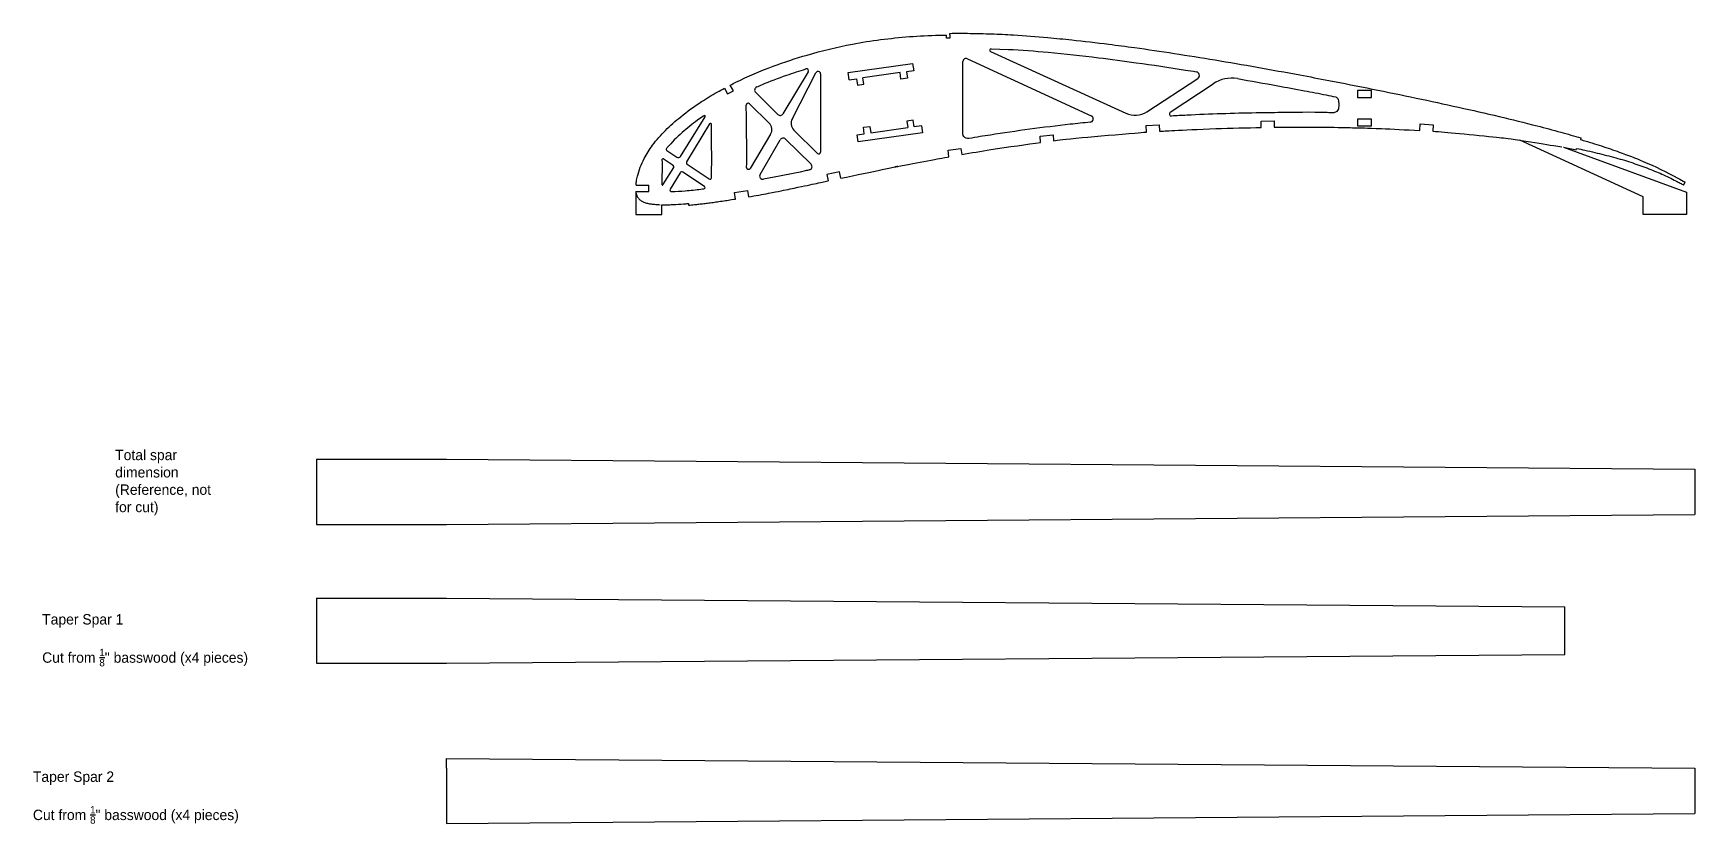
# Model space of a CAD drawing. Extents: x -15.1 to 20.4, y 10.7 to 48.6.
# Drawn here: x -11.56 to 20.39, y 10.67 to 25.86 of the extents above; entities that cross this region are included whole.
import ezdxf

# ---------------------------------------------------------------- set-up
doc = ezdxf.new("R2010")
doc.units = 0
doc.header["$MEASUREMENT"] = 0
for name, color, linetype in [('CUT_THESE', 255, 'CONTINUOUS'), ('MARK', 5, 'CONTINUOUS'), ('TEXT_FOR_GARY', 1, 'CONTINUOUS')]:
    doc.layers.add(name, color=color, linetype=linetype)

msp = doc.modelspace()

# ---------------------------------------------------------------- linework, layer by layer
at = {"layer": 'CUT_THESE', "linetype": 'Continuous'}
for p, q in [((6.005, 25.768), (6.005, 25.829)), ((6.067, 25.768), (6.005, 25.768)), ((6.067, 25.831), (6.067, 25.862)), ((6.067, 25.831), (6.067, 25.768)), ((4.114, 25.109), (5.351, 25.283)), ((5.351, 25.283), (5.371, 25.144)), ((3.579, 25.086), (3.579, 23.581)), ((4.133, 24.97), (4.114, 25.109)), ((4.133, 24.97), (4.272, 24.989)), ((4.272, 24.989), (4.29, 24.866)), ((5.108, 25.107), (4.396, 25.007)), ((4.414, 24.883), (4.396, 25.007)), ((5.125, 24.983), (5.108, 25.107)), ((5.249, 25), (5.125, 24.983)), ((5.371, 25.144), (5.232, 25.124)), ((5.232, 25.124), (5.249, 25)), ((1.735, 24.81), (1.794, 24.699)), ((1.794, 24.699), (1.904, 24.758)), ((1.904, 24.758), (1.845, 24.868)), ((4.29, 24.866), (4.414, 24.883)), ((4.404, 24.056), (4.527, 24.074)), ((4.421, 23.932), (4.404, 24.056)), ((4.527, 24.074), (4.545, 23.95)), ((4.545, 23.95), (5.257, 24.05)), ((5.363, 24.191), (5.239, 24.174)), ((5.239, 24.174), (5.257, 24.05)), ((5.38, 24.067), (5.363, 24.191)), ((5.52, 24.087), (5.38, 24.067)), ((5.52, 24.087), (5.539, 23.948)), ((9.842, 24.089), (10.091, 24.105)), ((9.85, 23.964), (9.842, 24.089)), ((10.091, 24.105), (10.1, 23.98)), ((12.051, 24.177), (12.301, 24.182)), ((12.054, 24.052), (12.051, 24.177)), ((12.301, 24.182), (12.304, 24.057)), ((15.103, 23.995), (15.11, 24.12)), ((15.11, 24.12), (15.36, 24.105)), ((15.36, 24.105), (15.353, 23.98)), ((4.282, 23.913), (4.421, 23.932)), ((4.301, 23.774), (4.282, 23.913)), ((5.539, 23.948), (4.301, 23.774)), ((6.032, 23.614), (6.28, 23.647)), ((6.28, 23.647), (6.295, 23.534)), ((7.801, 23.888), (8.05, 23.909)), ((7.811, 23.763), (7.801, 23.888)), ((8.05, 23.909), (8.059, 23.797)), ((19.395, 22.721), (17.026, 23.808)), ((17.864, 23.672), (20.228, 22.81)), ((18.112, 23.62), (18.118, 23.651)), ((18.2, 23.852), (18.192, 23.822)), ((6.048, 23.49), (6.032, 23.614)), ((3.944, 23.198), (3.699, 23.148)), ((3.699, 23.148), (3.725, 23.025)), ((3.969, 23.077), (3.944, 23.198)), ((0.031, 22.82), (0.031, 22.383)), ((0.031, 22.82), (0.281, 22.82)), ((0.031, 22.82), (0.031, 22.789)), ((0.033, 22.945), (0.281, 22.945)), ((0.281, 22.82), (0.281, 22.945)), ((1.926, 22.801), (2.173, 22.839)), ((1.945, 22.678), (1.926, 22.801)), ((2.173, 22.839), (2.192, 22.719)), ((19.395, 22.383), (19.395, 22.721)), ((20.175, 22.946), (20.205, 23.001)), ((20.228, 22.81), (20.228, 22.383)), ((0.031, 22.383), (0.529, 22.383)), ((0.529, 22.383), (0.529, 22.569)), ((1.039, 22.591), (1.039, 22.56)), ((20.228, 22.383), (19.395, 22.383)), ((-6.11, 17.675), (-6.11, 16.425)), ((-6.11, 17.675), (-3.61, 17.675)), ((-3.61, 17.675), (20.39, 17.487)), ((20.39, 17.487), (20.39, 16.612)), ((-6.11, 16.425), (-3.61, 16.425)), ((-3.61, 16.425), (20.39, 16.612)), ((-6.11, 15.008), (-6.11, 13.758)), ((-6.11, 15.008), (-3.61, 15.008)), ((-3.61, 15.008), (17.89, 14.84)), ((17.89, 13.926), (17.89, 14.84)), ((-6.11, 13.758), (-3.61, 13.758)), ((-3.61, 13.758), (17.89, 13.926)), ((-3.61, 11.928), (20.39, 11.741)), ((-3.61, 11.741), (-3.61, 11.928)), ((-3.61, 11.741), (-3.61, 10.678)), ((20.39, 11.741), (20.39, 10.866)), ((-3.61, 10.678), (20.39, 10.866))]:
    msp.add_line(p, q, dxfattribs=at)
at = {"layer": 'CUT_THESE', "color": 7, "linetype": 'Continuous'}
for p, q in [((6.863, 25.566), (7.191, 25.554)), ((6.403, 25.374), (8.785, 24.277)), ((6.85, 25.51), (9.451, 24.326)), ((3.342, 25.122), (2.857, 24.316)), ((3.038, 24.224), (3.492, 25.105)), ((9.855, 24.356), (10.832, 24.995)), ((2.333, 24.723), (2.761, 24.303)), ((10.305, 24.344), (11.128, 24.893)), ((2.592, 24.138), (2.215, 24.509)), ((0.89, 23.497), (1.362, 24.257)), ((1.444, 24.122), (1.005, 23.393)), ((3.068, 24.002), (3.523, 23.555)), ((2.62, 23.922), (2.225, 23.265)), ((2.418, 23.151), (2.801, 23.814)), ((3.399, 23.346), (2.907, 23.829)), ((0.749, 23.321), (0.554, 23.452)), ((0.623, 23.61), (0.815, 23.481)), ((1.015, 23.347), (1.439, 23.063)), ((0.549, 22.948), (0.757, 23.283)), ((0.878, 23.183), (0.687, 22.867)), ((1.348, 22.918), (0.935, 23.196))]:
    msp.add_line(p, q, dxfattribs=at)
at = {"layer": 'CUT_THESE', "linetype": 'Continuous'}
for points in [[(13.906, 24.631), (14.173, 24.631), (14.173, 24.761), (13.906, 24.761)], [(13.906, 24.085), (14.173, 24.085), (14.173, 24.215), (13.906, 24.215)]]:
    msp.add_lwpolyline(points, close=True, dxfattribs=at)
at = {"layer": 'CUT_THESE', "color": 7, "linetype": 'Continuous'}
for centre, radius, start, end in [((6.862, 25.537), 0.0292, 87.9293, 245.5177), ((6.378, 25.32), 0.0604, 65.2538, 180.0663), ((3.31, 25.142), 0.0375, 328.9668, 106.836), ((3.533, 25.084), 0.0462, 2.3451, 153.2849), ((10.794, 25.054), 0.0704, 303.1818, 80.836), ((11.486, 24.357), 0.644, 80.2093, 123.663), ((2.379, 24.77), 0.0663, 113.798, 225.5383), ((2.189, 24.483), 0.0364, 45.5238, 179.844), ((2.804, 24.347), 0.0616, 225.5383, 328.9668), ((9.625, 24.708), 0.42, 245.5177, 303.1819), ((10.327, 24.312), 0.0393, 123.663, 273.1604), ((1.349, 24.265), 0.0154, 328.1464, 114.1543), ((1.463, 24.11), 0.0222, 0.0093, 148.8839), ((2.469, 24.012), 0.176, 328.9668, 45.5238), ((3.196, 24.132), 0.183, 149.9702, 225.5383), ((8.758, 24.218), 0.0648, 275.6225, 65.2538), ((0.637, 23.631), 0.025, 140.8386, 236.1465), ((2.86, 23.78), 0.0679, 45.5238, 149.9702), ((0.546, 23.439), 0.0146, 56.1007, 182.1273), ((0.845, 23.525), 0.0531, 236.1464, 328.1465), ((1.034, 23.376), 0.0345, 148.8838, 236.1464), ((3.353, 23.3), 0.0644, 282.2648, 45.5238), ((3.546, 23.58), 0.0338, 227.9572, 0.6191), ((0.733, 23.297), 0.028, 328.1465, 56.1007), ((0.912, 23.162), 0.0402, 56.1007, 148.8838), ((1.455, 23.087), 0.0288, 236.1464, 1.0504), ((2.194, 23.283), 0.0351, 178.4683, 328.9668), ((2.472, 23.12), 0.0632, 149.9702, 280.5965), ((0.54, 22.954), 0.0107, 180.6091, 328.1466), ((0.715, 22.851), 0.0318, 148.8838, 271.7704), ((1.335, 22.898), 0.024, 277.2534, 56.1007)]:
    msp.add_arc(centre, radius, start, end, dxfattribs=at)
at = {"layer": 'CUT_THESE', "linetype": 'Continuous'}
for points in [[(1.845, 24.868), (1.952, 24.922), (2.666, 25.228), (3.321, 25.445), (4.192, 25.655), (4.734, 25.741), (5.288, 25.798), (5.861, 25.827), (6.005, 25.829)], [(6.067, 25.862), (6.254, 25.863), (6.658, 25.858), (7.075, 25.843), (7.289, 25.831), (7.95, 25.781), (8.409, 25.736), (9.123, 25.653), (9.617, 25.588), (10.38, 25.476), (11.166, 25.351), (11.973, 25.212), (12.796, 25.062), (13.352, 24.957), (14.193, 24.791), (15.031, 24.618), (15.849, 24.442), (16.627, 24.264), (17.359, 24.083), (17.814, 23.962), (18.2, 23.852)], [(0.033, 22.945), (0.04, 23.013), (0.06, 23.114), (0.188, 23.454), (0.351, 23.712), (0.598, 23.997), (0.891, 24.259), (1.291, 24.549), (1.594, 24.733), (1.735, 24.81)], [(18.118, 23.651), (18.279, 23.617), (18.469, 23.573), (18.651, 23.528), (18.828, 23.482), (19.16, 23.383), (19.317, 23.33), (19.469, 23.274), (19.616, 23.216), (19.895, 23.092), (20.029, 23.025), (20.035, 23.022)], [(18.192, 23.822), (18.413, 23.755), (18.596, 23.697), (18.939, 23.579), (19.4, 23.4), (20.065, 23.078), (20.205, 23.001)], [(20.035, 23.022), (20.11, 22.982), (20.175, 22.946)]]:
    msp.add_spline(points, degree=3, dxfattribs=at)
at = {"layer": 'CUT_THESE', "color": 7, "linetype": 'Continuous'}
for points, knots in [([(6.434, 23.841), (6.415, 23.841), (6.388, 23.841), (6.349, 23.864), (6.319, 23.902), (6.317, 23.969), (6.321, 24.443), (6.318, 24.864), (6.318, 25.32)], [0, 0, 0, 0, 0.033942, 0.053074, 0.084704, 0.121132, 0.178193, 1, 1, 1, 1]), ([(7.191, 25.554), (7.447, 25.545), (8.026, 25.494), (8.845, 25.406), (9.724, 25.29), (10.351, 25.196), (10.735, 25.135), (10.805, 25.124)], [0, 0, 0, 0, 0.211108, 0.478099, 0.678937, 0.941891, 1, 1, 1, 1]), ([(2.353, 24.831), (2.389, 24.847), (2.571, 24.926), (2.891, 25.047), (3.178, 25.141), (3.299, 25.177)], [0, 0, 0, 0, 0.12162, 0.618319, 1, 1, 1, 1]), ([(11.595, 24.992), (11.854, 24.947), (12.285, 24.87), (12.848, 24.765), (13.231, 24.695), (13.418, 24.654), (13.487, 24.639)], [0, 0, 0, 0, 0.409182, 0.680103, 0.900255, 1, 1, 1, 1]), ([(13.487, 24.639), (13.496, 24.633), (13.515, 24.621), (13.538, 24.588), (13.544, 24.521), (13.544, 24.475), (13.542, 24.436)], [0, 0, 0, 0, 0.133796, 0.311607, 0.520839, 1, 1, 1, 1]), ([(13.542, 24.436), (13.541, 24.427), (13.54, 24.415), (13.531, 24.387), (13.508, 24.355), (13.47, 24.337), (13.407, 24.334), (13.044, 24.35), (12.549, 24.339), (11.649, 24.329), (10.968, 24.306), (10.426, 24.278), (10.329, 24.272)], [0, 0, 0, 0, 0.007133, 0.011727, 0.026841, 0.041958, 0.048068, 0.084734, 0.375473, 0.502003, 0.910258, 1, 1, 1, 1]), ([(1.329, 24.272), (1.286, 24.243), (1.153, 24.149), (0.907, 23.953), (0.71, 23.759), (0.623, 23.653), (0.618, 23.646)], [0, 0, 0, 0, 0.148044, 0.546566, 0.97327, 1, 1, 1, 1]), ([(1.484, 23.087), (1.483, 23.152), (1.489, 23.374), (1.485, 23.687), (1.486, 23.97), (1.486, 24.083), (1.486, 24.11)], [0, 0, 0, 0, 0.189757, 0.650835, 0.921057, 1, 1, 1, 1]), ([(8.764, 24.153), (8.637, 24.141), (7.997, 24.074), (7.193, 23.966), (6.585, 23.866), (6.434, 23.841)], [0, 0, 0, 0, 0.162997, 0.822694, 1, 1, 1, 1]), ([(3.367, 23.237), (3.34, 23.231), (3.043, 23.161), (2.766, 23.11), (2.484, 23.058)], [0, 0, 0, 0, 0.091868, 1, 1, 1, 1]), ([(0.716, 22.819), (0.803, 22.822), (0.989, 22.835), (1.203, 22.857), (1.318, 22.872), (1.338, 22.874)], [0, 0, 0, 0, 0.417537, 0.901822, 1, 1, 1, 1])]:
    msp.add_open_spline(points, degree=3, knots=knots, dxfattribs=at)
for points in [[(2.159, 23.284), (2.17, 23.684), (2.151, 24.056), (2.153, 24.483)], [(1.343, 24.279), (1.338, 24.277), (1.333, 24.274), (1.329, 24.272)], [(0.531, 23.439), (0.537, 23.274), (0.528, 23.129), (0.529, 22.954)]]:
    msp.add_open_spline(points, degree=3, dxfattribs=at)
at = {"layer": 'CUT_THESE', "linetype": 'Continuous'}
for points, knots in [([(8.059, 23.797), (8.155, 23.81), (8.325, 23.833), (9.46, 23.934), (9.784, 23.959), (9.85, 23.964)], [0.84271, 0.84271, 0.84271, 0.84271, 1.815502, 2.569989, 2.796713, 2.796713, 2.796713, 2.796713]), ([(10.1, 23.98), (10.163, 23.984), (10.291, 23.99), (11.053, 24.031), (11.79, 24.047), (12.054, 24.052)], [2.81286, 2.81286, 2.81286, 2.81286, 3.584254, 4.35903, 4.978472, 4.978472, 4.978472, 4.978472]), ([(12.304, 24.057), (12.705, 24.058), (13.494, 24.059), (13.857, 24.046), (14.129, 24.045), (14.832, 24.009), (15.103, 23.995)], [5.389052, 5.389052, 5.389052, 5.389052, 6.221305, 7.025212, 7.816697, 8.314762, 8.314762, 8.314762, 8.314762]), ([(15.353, 23.98), (15.498, 23.97), (15.792, 23.949), (16.712, 23.85), (16.751, 23.85), (17.026, 23.808)], [8.375363, 8.375363, 8.375363, 8.375363, 9.097405, 9.837068, 10.547646, 10.547646, 10.547646, 10.547646]), ([(6.295, 23.534), (6.479, 23.565), (6.987, 23.651), (7.562, 23.73), (7.811, 23.763)], [0.0058433, 0.0058433, 0.0058433, 0.0058433, 0.2816424, 0.7666769, 0.7666769, 0.7666769, 0.7666769]), ([(3.969, 23.077), (4.271, 23.14), (5.211, 23.337), (4.981, 23.285), (4.985, 23.291), (5.919, 23.468), (6.005, 23.483), (6.048, 23.49)], [2.464282, 2.464282, 2.464282, 2.464282, 2.714089, 3.244087, 3.787776, 4.060222, 4.331765, 4.331765, 4.331765, 4.331765]), ([(2.192, 22.719), (2.329, 22.743), (2.696, 22.808), (3.146, 22.903), (3.509, 22.979), (3.651, 23.009), (3.725, 23.025)], [0.913792, 0.913792, 0.913792, 0.913792, 1.019423, 1.194459, 1.559413, 1.952426, 1.952426, 1.952426, 1.952426]), ([(0.529, 22.569), (0.544, 22.568), (0.594, 22.567), (0.683, 22.568), (0.824, 22.574), (0.944, 22.582), (1.025, 22.59), (1.039, 22.591)], [0.6210099, 0.6210099, 0.6210099, 0.6210099, 0.6645153, 0.7703183, 0.8875086, 1.0890747, 1.1313207, 1.1313207, 1.1313207, 1.1313207]), ([(1.039, 22.56), (1.078, 22.563), (1.146, 22.57), (1.244, 22.58), (1.337, 22.591), (1.436, 22.603), (1.544, 22.618), (1.656, 22.634), (1.797, 22.655), (1.844, 22.661), (1.935, 22.676), (1.945, 22.678)], [0, 0, 0, 0, 0.1176736, 0.2040543, 0.2969724, 0.3970313, 0.5045729, 0.6212315, 0.7474795, 0.8841713, 0.901098, 0.901098, 0.901098, 0.901098])]:
    msp.add_open_spline(points, degree=3, knots=knots, dxfattribs=at)
msp.add_open_spline([(17.864, 23.672), (17.947, 23.655), (18.029, 23.638), (18.112, 23.62)], degree=3, dxfattribs=at)
at = {"layer": 'MARK', "linetype": 'Continuous'}
for points, knots in [([(17.057, 23.803), (17.29, 23.767), (17.625, 23.715), (17.785, 23.686), (17.833, 23.678)], [10.5735799, 10.5735799, 10.5735799, 10.5735799, 11.0022734, 11.191353, 11.191353, 11.191353, 11.191353]), ([(0.035, 22.789), (0.037, 22.782), (0.041, 22.764), (0.049, 22.74), (0.065, 22.707), (0.088, 22.677), (0.117, 22.652), (0.141, 22.635), (0.169, 22.621), (0.2, 22.609), (0.245, 22.596), (0.31, 22.583), (0.38, 22.576), (0.459, 22.571), (0.498, 22.569)], [0.0328698, 0.0328698, 0.0328698, 0.0328698, 0.0546052, 0.0825623, 0.1099331, 0.1649353, 0.193686, 0.2234242, 0.2546865, 0.287406, 0.3222141, 0.3970326, 0.4784985, 0.5618151, 0.5618151, 0.5618151, 0.5618151])]:
    msp.add_open_spline(points, degree=3, knots=knots, dxfattribs=at)

# ---------------------------------------------------------------- texts
at = {"layer": 'TEXT_FOR_GARY', "linetype": 'Continuous', "char_height": 0.2, "attachment_point": 1}
for s, width, insert in [('Total spar dimension (Reference, not for cut)', 2.00853, (-9.983, 17.859)), ('\\A1;Taper Spar 1\\P\\PCut from {\\H0.7x;\\S1/8;}" basswood (x4 pieces)', 4.29866, (-11.387, 14.7)), ('\\A1;Taper Spar 2\\P\\PCut from {\\H0.7x;\\S1/8;}" basswood (x4 pieces)', 4.15656, (-11.565, 11.676))]:
    msp.add_mtext_dynamic_manual_height_columns(s, width=width, gutter_width=1, heights=[0], dxfattribs=dict(at, insert=insert))

doc.saveas('drawing.dxf')
